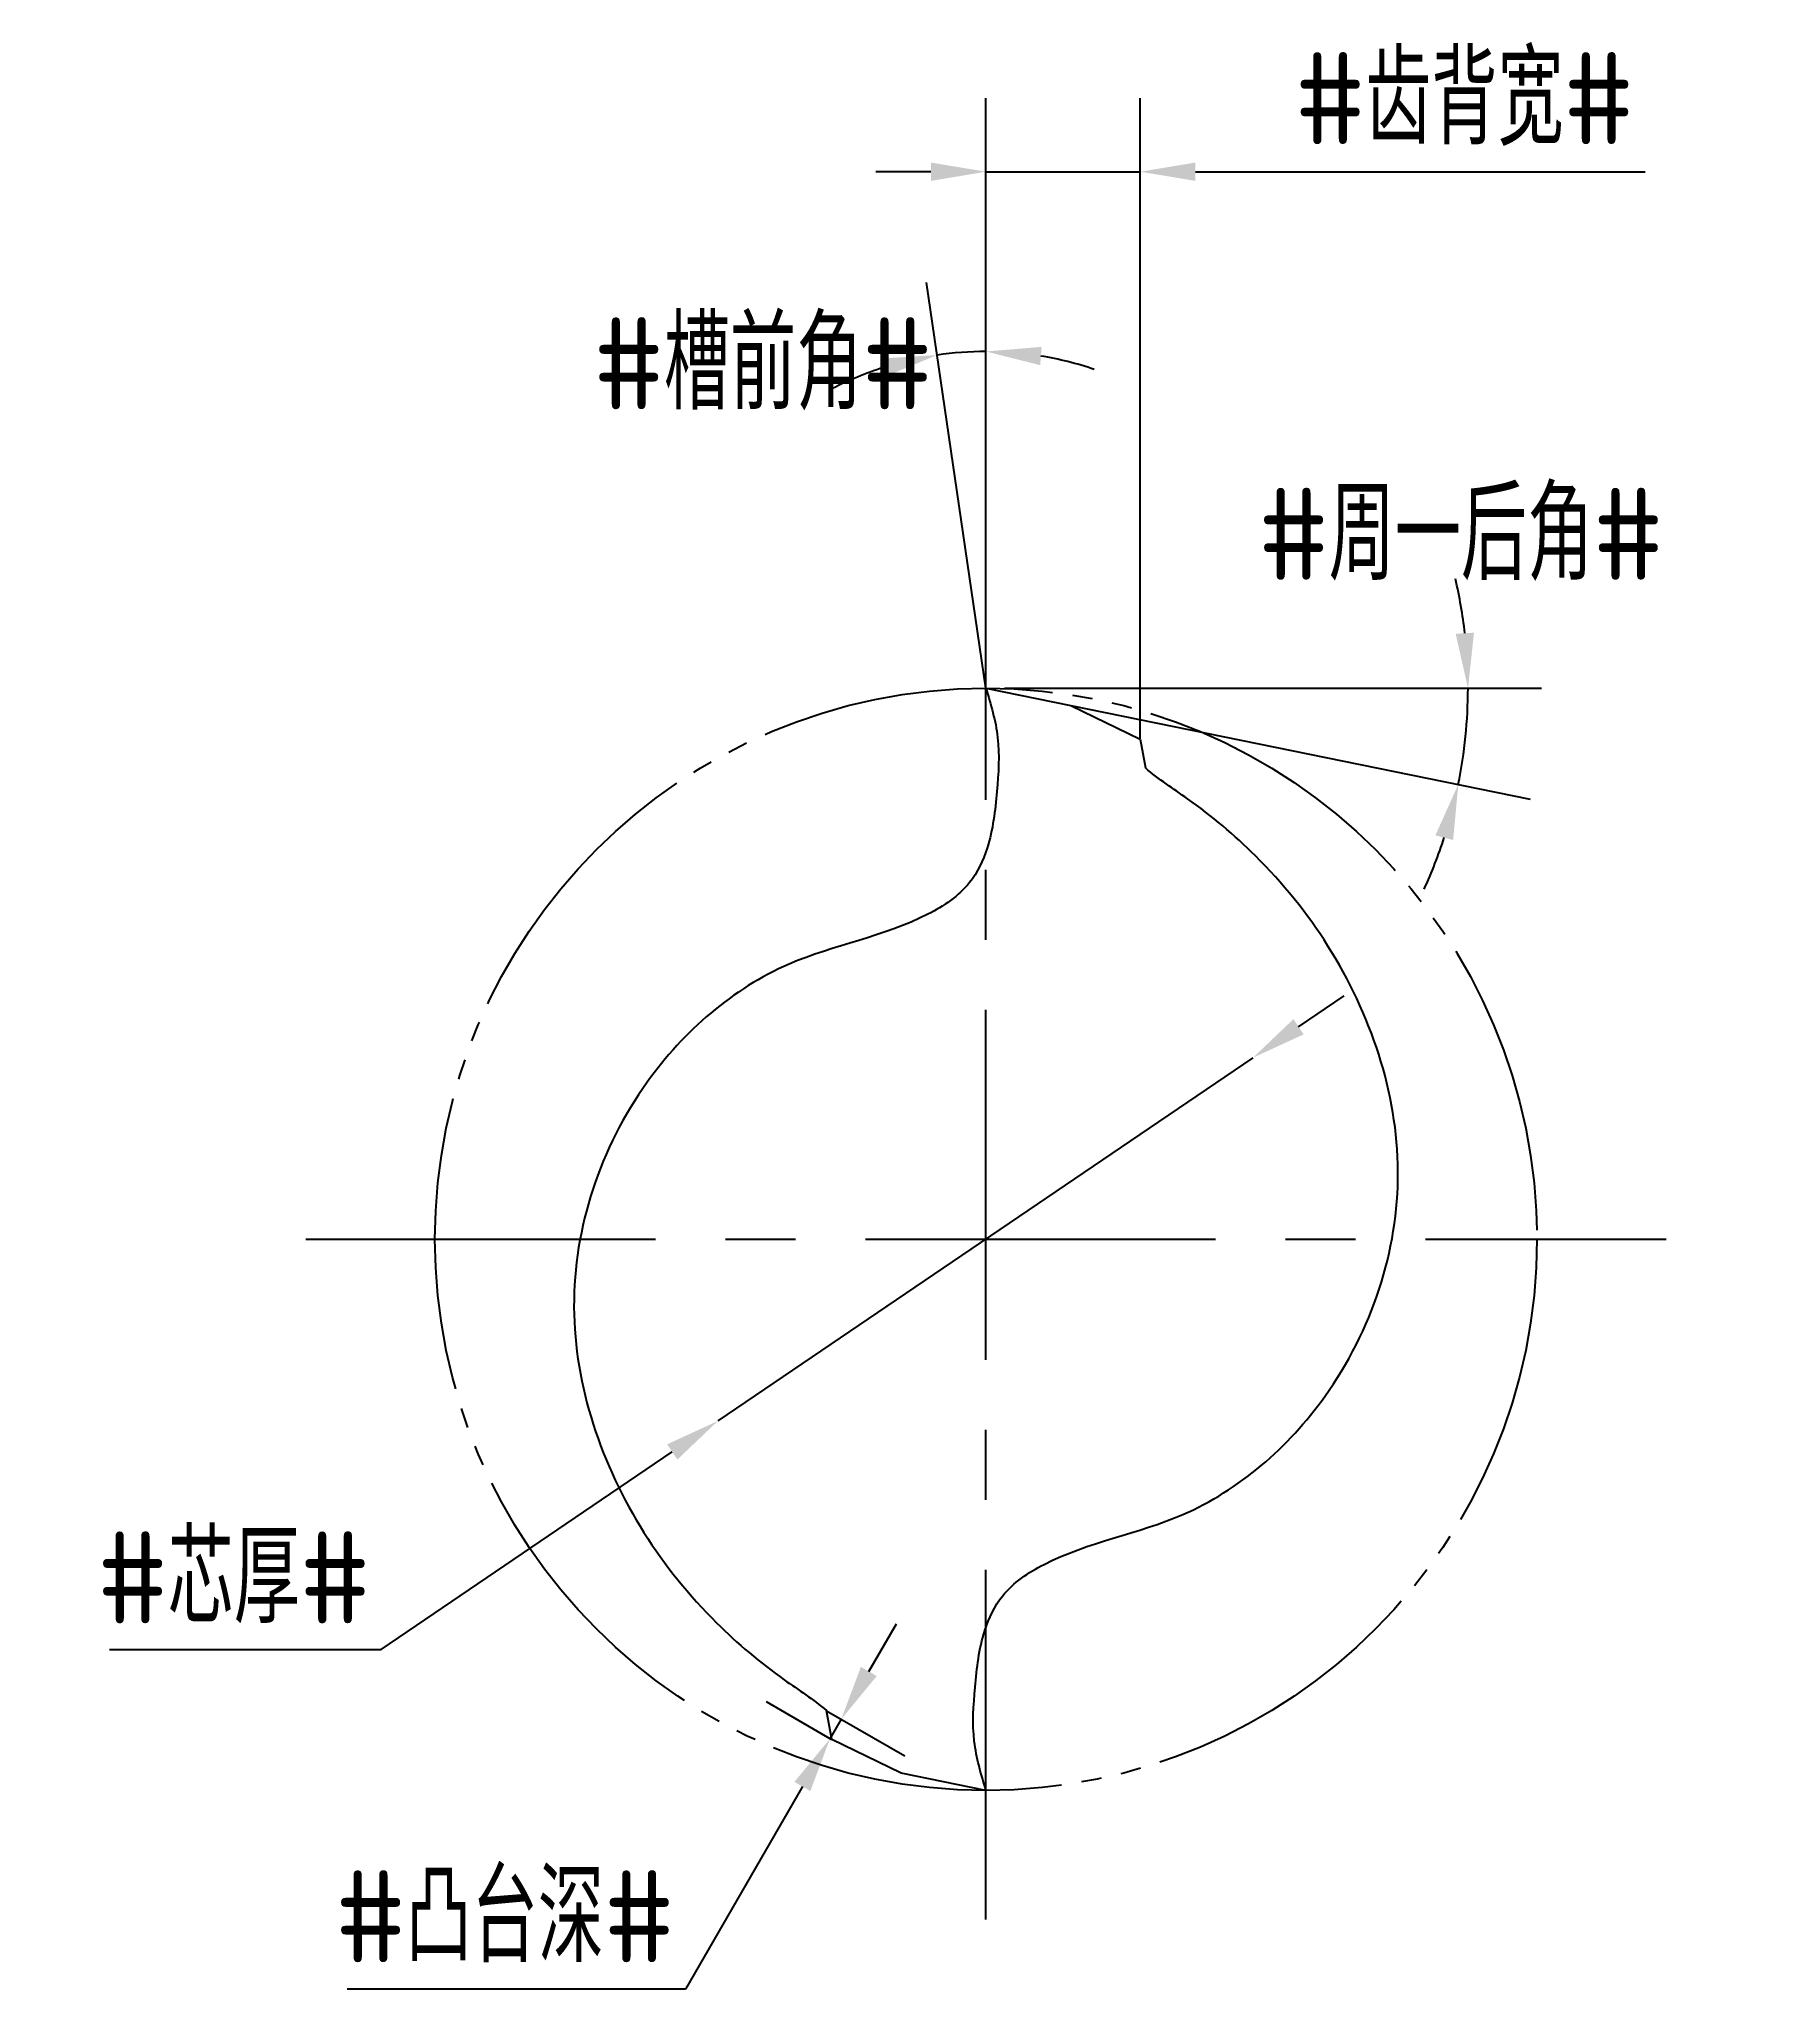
# Model space of a CAD drawing. Header units: millimetres. Extents: x -220.4 to -173, y 307.2 to 360.2.
import ezdxf

# ---------------------------------------------------------------- set-up
doc = ezdxf.new("R2010")
doc.units = ezdxf.units.MM
for name, pattern in [('ACAD_ISO04W100', [30, 24, -3, 0, -3]), ('CENTER', [50.8, 31.75, -6.35, 6.35, -6.35]), ('JIS_09_08', [10.75, 8, -0.55, 0.55, -0.55, 0.55, -0.55])]:
    doc.linetypes.add(name, pattern=pattern)
for name, color, linetype in [('中心线', 2, 'ACAD_ISO04W100'), ('标注', 7, 'Continuous'), ('虚线轮廓', 1, 'Continuous'), ('轮廓', 4, 'Continuous')]:
    doc.layers.add(name, color=color, linetype=linetype)
doc.styles.add('CFST0', font='gbenor.shx', dxfattribs={"bigfont": 'gbcbig.shx'})
doc.dimstyles.new('TYToolDesignC1-1', dxfattribs={"dimtxt": 2.5, "dimasz": 1.5, "dimexe": 2, "dimexo": 0, "dimtad": 1, "dimtoh": 1, "dimdec": 3, "dimdsep": 46, "dimtxsty": 'CFST0', "dimcen": 2.502, "dimclrd": 3, "dimclre": 3, "dimclrt": 3, "dimazin": 2, "dimtfac": 1, "dimtdec": 3, "dimtmove": 0, "dimatfit": 3, "dimfxl": 1, "dimarcsym": 0})

# ---------------------------------------------------------------- blocks, each defined once
blk = doc.blocks.new('*D2')
at = {"layer": 'Defpoints', "color": 0, "transparency": 16777216}
for p in [(-187.327, 332.521), (-201.895, 322.633)]:
    blk.add_point(p, dxfattribs=at)
at = {"layer": '标注', "color": 3, "lineweight": -2, "transparency": 16777216}
for p, q in [((-186.086, 333.364), (-184.845, 334.206)), ((-187.327, 332.521), (-201.895, 322.633)), ((-211.066, 316.409), (-203.136, 321.791)), ((-218.456, 316.409), (-211.066, 316.409))]:
    blk.add_line(p, q, dxfattribs=at)
at = {"layer": '标注', "color": 3, "transparency": 16777216}
for points in [[(-186.226, 333.57), (-185.945, 333.157), (-187.327, 332.521)], [(-203.277, 321.998), (-202.996, 321.584), (-201.895, 322.633)]]:
    blk.add_solid(points, dxfattribs=at)
at = {"layer": '标注', "color": 3, "transparency": 16777216, "insert": (-215.073, 318.367), "char_height": 2.5, "attachment_point": 5, "style": 'CFST0'}
blk.add_mtext('#芯厚#', dxfattribs=at)
blk = doc.blocks.new('*D3')
at = {"layer": 'Defpoints', "color": 0, "transparency": 16777216}
for p in [(-195.041, 351.732), (-194.596, 342.577), (-194.596, 342.577), (-194.596, 341.637), (-194.336, 340.807)]:
    blk.add_point(p, dxfattribs=at)
at = {"layer": '标注', "color": 3, "lineweight": -2, "transparency": 16777216}
for q in [(-196.219, 353.625), (-194.596, 353.743)]:
    blk.add_line((-194.596, 342.577), q, dxfattribs=at)
for start, end in [(90, 98.3566), (71.2259, 80.613), (107.7436, 117.1307)]:
    blk.add_arc((-194.596, 342.577), 9.166, start, end, dxfattribs=at)
at = {"layer": '标注', "color": 3, "transparency": 16777216}
for points in [[(-197.446, 351.551), (-197.333, 351.064), (-195.928, 351.646)], [(-193.121, 351.371), (-193.081, 351.87), (-194.596, 351.743)]]:
    blk.add_solid(points, dxfattribs=at)
at = {"layer": '标注', "color": 3, "transparency": 16777216, "insert": (-200.665, 351.403), "char_height": 2.5, "attachment_point": 5, "style": 'CFST0'}
blk.add_mtext('#槽前角#', dxfattribs=at)
blk = doc.blocks.new('*D5')
at = {"layer": 'Defpoints', "color": 0, "transparency": 16777216}
for p in [(-194.596, 342.577), (-194.596, 342.577), (-194.096, 342.577), (-192.286, 342.107), (-181.591, 340.827)]:
    blk.add_point(p, dxfattribs=at)
at = {"layer": '标注', "color": 3, "lineweight": -2, "transparency": 16777216}
for p, q in [((-194.096, 342.577), (-179.473, 342.577)), ((-192.286, 342.107), (-179.777, 339.562))]:
    blk.add_line(p, q, dxfattribs=at)
for start, end in [(6.5529, 13.1057), (348.4994, 0), (335.3937, 341.9465)]:
    blk.add_arc((-194.596, 342.577), 13.123, start, end, dxfattribs=at)
at = {"layer": '标注', "color": 3, "transparency": 16777216}
for points in [[(-181.31, 344.089), (-181.809, 344.061), (-181.473, 342.577)], [(-182.361, 338.574), (-181.878, 338.447), (-181.737, 339.961)]]:
    blk.add_solid(points, dxfattribs=at)
at = {"layer": '标注', "color": 3, "transparency": 16777216, "insert": (-181.666, 346.761), "char_height": 2.5, "attachment_point": 5, "style": 'CFST0'}
blk.add_mtext('#周一后角#', dxfattribs=at)
blk = doc.blocks.new('*D4')
at = {"layer": 'Defpoints', "color": 0, "transparency": 16777216}
for p in [(-190.396, 356.637), (-194.596, 342.577), (-190.396, 341.197)]:
    blk.add_point(p, dxfattribs=at)
at = {"layer": '标注', "color": 3, "lineweight": -2, "transparency": 16777216}
for p, q in [((-194.596, 342.577), (-194.596, 358.637)), ((-190.396, 341.197), (-190.396, 358.637)), ((-196.096, 356.637), (-197.596, 356.637)), ((-194.596, 356.637), (-190.396, 356.637)), ((-188.896, 356.637), (-176.653, 356.637))]:
    blk.add_line(p, q, dxfattribs=at)
at = {"layer": '标注', "color": 3, "transparency": 16777216}
for points in [[(-196.096, 356.887), (-196.096, 356.387), (-194.596, 356.637)], [(-188.896, 356.887), (-188.896, 356.387), (-190.396, 356.637)]]:
    blk.add_solid(points, dxfattribs=at)
at = {"layer": '标注', "color": 3, "transparency": 16777216, "insert": (-181.57, 358.609), "char_height": 2.5, "attachment_point": 5, "style": 'CFST0'}
blk.add_mtext('#齿背宽#', dxfattribs=at)
blk = doc.blocks.new('*D1')
at = {"layer": 'Defpoints', "color": 0, "transparency": 16777216}
for p in [(-198.936, 314.747), (-198.843, 313.984), (-198.796, 313.957)]:
    blk.add_point(p, dxfattribs=at)
at = {"layer": '标注', "color": 3, "lineweight": -2, "transparency": 16777216}
for p, q in [((-197.786, 315.815), (-197.036, 317.114)), ((-198.796, 313.957), (-200.575, 314.984)), ((-198.936, 314.747), (-196.804, 313.516)), ((-198.536, 314.516), (-198.843, 313.984)), ((-199.593, 312.685), (-202.777, 307.171)), ((-202.777, 307.171), (-211.986, 307.171))]:
    blk.add_line(p, q, dxfattribs=at)
at = {"layer": '标注', "color": 3, "transparency": 16777216}
for points in [[(-198.002, 315.94), (-197.569, 315.69), (-198.536, 314.516)], [(-199.81, 312.81), (-199.377, 312.56), (-198.843, 313.984)]]:
    blk.add_solid(points, dxfattribs=at)
at = {"layer": '标注', "color": 3, "transparency": 16777216, "insert": (-207.694, 309.143), "char_height": 2.5, "attachment_point": 5, "style": 'CFST0'}
blk.add_mtext('#凸台深#', dxfattribs=at)

msp = doc.modelspace()

# ---------------------------------------------------------------- linework, layer by layer
at = {"layer": '中心线', "linetype": 'CENTER', "ltscale": 0.3}
for p, q in [((-194.596, 309.0593), (-194.596, 346.0954)), ((-213.114, 327.5773), (-176.078, 327.5773))]:
    msp.add_line(p, q, dxfattribs=at)
at = {"layer": '虚线轮廓', "color": 7, "linetype": 'JIS_09_08'}
msp.add_circle((-194.596, 327.5773), 15, dxfattribs=at)
at = {"layer": '轮廓', "linetype": 'Continuous'}
for p, q in [((-194.596, 342.5773), (-192.285, 342.1094)), ((-192.285, 342.1094), (-190.396, 341.1948)), ((-196.9069, 313.0452), (-198.796, 313.9599)), ((-194.596, 312.5773), (-196.9069, 313.0452))]:
    msp.add_line(p, q, dxfattribs=at)
at = {"layer": '轮廓'}
for p, q in [((-190.396, 341.1948), (-190.2571, 340.4069)), ((-198.796, 313.9599), (-198.9349, 314.7477))]:
    msp.add_line(p, q, dxfattribs=at)
at = {"layer": '轮廓', "linetype": 'Continuous'}
for points in [[(-194.596, 342.5773), (-194.4636, 342.135), (-194.1894, 341.219), (-194.2925, 339.7336), (-194.4431, 338.3751), (-195.0363, 337.1183), (-196.909, 335.8808), (-200.4211, 335.3315), (-204.5337, 331.7635), (-206.5442, 325.7276), (-204.6972, 320.3701), (-202.168, 317.2557), (-200.3791, 315.7451), (-199.2967, 315.0554), (-198.9349, 314.7477)], [(-194.596, 312.5773), (-194.7284, 313.0196), (-195.0026, 313.9356), (-194.8994, 315.421), (-194.7489, 316.7796), (-194.1557, 318.0363), (-192.283, 319.2738), (-188.7708, 319.8232), (-184.6583, 323.3911), (-182.6477, 329.4271), (-184.4948, 334.7846), (-187.024, 337.899), (-188.8129, 339.4096), (-189.8953, 340.0992), (-190.2571, 340.4069)]]:
    msp.add_open_spline(points, degree=3, knots=[0, 0, 0, 0, 1.373864, 2.8452398, 4.4133946, 5.4666549, 6.88846, 10.9045266, 15.9327156, 22.3647847, 28.7912378, 31.9423785, 34.3556877, 35.7805091, 35.7805091, 35.7805091, 35.7805091], dxfattribs=at)

# ---------------------------------------------------------------- dimensions: what is measured, and where the dimension line sits
at = {"layer": '标注'}
dim = msp.add_linear_dim(base=(-190.396, 356.6373), p1=(-194.596, 342.5773), p2=(-190.396, 341.1973), text='#齿背宽#', dimstyle='TYToolDesignC1-1', dxfattribs=at)
dim.commit()
dim.dimension.update_dxf_attribs({"geometry": '*D4', "text_midpoint": (-181.5704, 356.6373), "dimtype": 160})
for base, line1, line2, text, picture, middle in [((-195.0414, 351.7323), ((-194.596, 342.5773), (-194.596, 341.6373)), ((-194.596, 342.5773), (-194.336, 340.8073)), '#槽前角#', '*D3', (-200.6653, 349.4458)), ((-181.5907, 340.8266), ((-194.596, 342.5773), (-192.286, 342.1073)), ((-194.596, 342.5773), (-194.096, 342.5773)), '#周一后角#', '*D5', (-181.666, 344.8173))]:
    dim = msp.add_angular_dim_2l(base=base, line1=line1, line2=line2, text=text, dimstyle='TYToolDesignC1-1', dxfattribs=at)
    dim.commit()
    dim.dimension.update_dxf_attribs({"geometry": picture, "text_midpoint": middle, "dimtype": 162})
dim = msp.add_diameter_dim_2p(p1=(-187.3268, 332.5212), p2=(-201.8951, 322.6335), text='#芯厚#', dimstyle='TYToolDesignC1-1', dxfattribs=at)
dim.commit()
dim.dimension.update_dxf_attribs({"geometry": '*D2', "text_midpoint": (-215.0734, 316.409), "dimtype": 163})
dim = msp.add_linear_dim(base=(-198.843, 313.9845), p1=(-198.936, 314.7473), p2=(-198.796, 313.9573), angle=240, text='#凸台深#', dimstyle='TYToolDesignC1-1', dxfattribs=at)
dim.commit()
dim.dimension.update_dxf_attribs({"geometry": '*D1', "text_midpoint": (-207.6938, 307.1715), "dimtype": 160})

doc.saveas('drawing.dxf')
